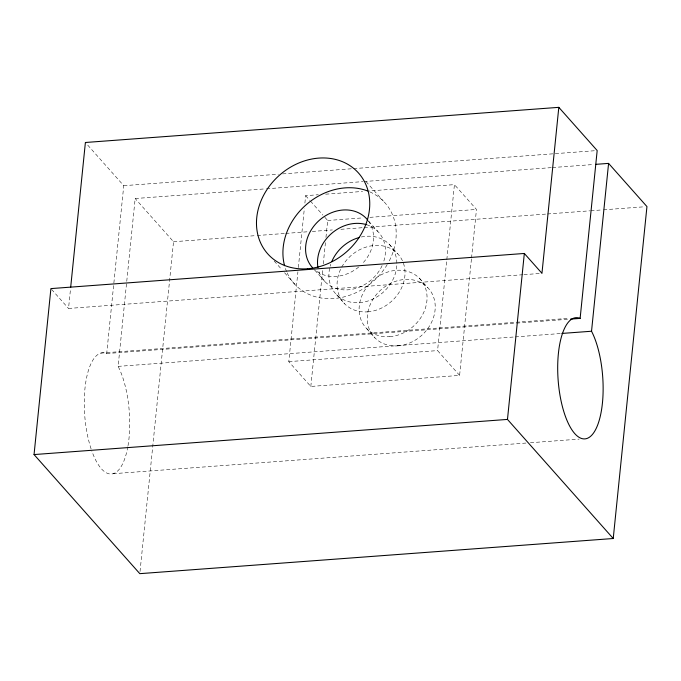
<?xml version="1.0" encoding="UTF-8"?>
<svg xmlns="http://www.w3.org/2000/svg" width="681" height="681" viewBox="0 0 681 681"><rect width="100%" height="100%" fill="white"/><g stroke="black" fill="none" stroke-linecap="round" stroke-linejoin="round"><path stroke-width="0.51" stroke-dasharray="3.4 2.55" d="M522.897 274.724L68.534 308.45L70.577 288.369M91.101 448.898A60.771 22.354 85.8 0 1 85.874 381.573A60.771 22.354 85.8 0 1 106.704 353.533L123.755 185.683L85.389 142.491M128.011 445.732A60.771 22.354 85.8 0 0 118.111 366.378L135.161 198.529L265.437 188.858M140.022 571.538L173.527 241.729L135.161 198.529M471.422 259.12L459.607 375.401L310.817 386.45L288.787 361.637L297.912 271.787M298.346 267.556L304.356 208.36M304.892 203.074L305.641 195.677L318.308 194.732M310.817 386.45L322.632 270.17M323.279 263.828L325.424 242.683M325.961 237.397L327.68 220.482L323.543 215.834M459.607 375.401L437.577 350.596L446.702 260.738M446.813 259.682L454.431 184.628L368.957 190.978M471.533 258.065L476.47 209.442L454.431 184.628M123.755 185.683L278.384 174.208M282.624 173.893L352.528 168.701M353.584 168.624L595.058 150.697M266.492 188.782L362.871 181.623M363.935 181.546L551.397 167.628M552.453 167.552L593.755 164.487M325.697 194.187L362.624 191.446M327.68 220.482L362.505 217.903M369.885 217.35L476.47 209.442M173.527 241.729L256.141 235.6M257.197 235.515L284.735 233.472M285.79 233.396L308.033 231.744M312.273 231.429L332.396 229.94M340.866 229.31L363.109 227.658M364.165 227.573L546.332 214.055M547.396 213.979L589.755 210.829M590.819 210.752L602.464 209.884M603.528 209.808L644.83 206.743M523.953 274.647L541.957 273.311M100.831 353.081L568.958 318.325M106.704 353.533L515.526 323.186M516.581 323.109L569.537 319.176M118.111 366.378L514.223 336.976M515.279 336.899L560.821 333.511M288.787 361.637L437.577 350.596M113.131 473.704L526.183 443.042M530.422 442.735L579.139 439.117M365.986 181.538L383.377 201.125M368.651 221.112L377.776 231.387M389.174 244.224L397.346 253.417M419.377 278.231L427.54 287.425M305.641 195.677L309.778 200.325M310.468 201.099L322.862 215.06M314.665 270.025L325.186 281.874M336.584 294.72L344.756 303.913M366.787 328.719L374.95 337.921M274.162 260.993L281.815 269.608M284.598 272.74L295.724 285.279M51.611 289.399L68.534 308.45M127.832 446.762A60.771 22.354 85.8 0 1 91.816 450.992M366.54 224.679A36.468 30.551 -41.6 0 1 383.599 261.844M382.101 265.616A36.468 30.551 -41.6 0 1 347.736 289.851A36.468 30.551 -41.6 0 1 318.368 269.667M361.313 236.997A36.468 30.551 -41.6 0 1 396.819 265.352A36.468 30.551 -41.6 0 1 357.874 302.747A36.468 30.551 -41.6 0 1 329.91 267.139M330.166 266.169A36.468 30.551 -41.6 0 1 330.762 264.254M368.438 221.002A36.468 30.551 -41.6 0 1 361.832 264.16M358.717 267.012A36.468 30.551 -41.6 0 1 314.716 269.804M369.774 191.846A60.771 50.913 -41.6 0 1 387.736 263.709M387.208 264.603A60.771 50.913 -41.6 0 1 334.277 298.499A60.771 50.913 -41.6 0 1 287.041 272.63M286.624 271.676A60.771 50.913 -41.6 0 1 285.169 267.735M397.874 345.863A36.468 30.551 -41.6 0 0 432.222 293.903A36.468 30.551 -41.6 0 0 373.648 298.252A36.468 30.551 -41.6 0 0 397.874 345.863M367.68 311.855A36.468 30.551 -41.6 0 0 402.02 259.895A36.468 30.551 -41.6 0 0 343.445 264.245A36.468 30.551 -41.6 0 0 367.68 311.855M389.711 336.669A36.468 30.551 -41.6 0 0 424.05 284.709A36.468 30.551 -41.6 0 0 365.484 289.05A36.468 30.551 -41.6 0 0 389.711 336.669"/><path stroke-width="1.02" d="M595.875 164.334L608.584 163.389L646.95 206.581L613.232 538.509L139.809 573.657L34.05 454.567L50.905 288.599L524.327 253.46L541.957 273.311L558.812 107.343L85.389 142.491L70.679 287.305M613.232 538.509L507.473 419.419L524.327 253.46M608.584 163.389L591.534 331.238A60.771 22.354 85.8 0 1 595.228 430.307A60.771 22.354 85.8 0 1 559.135 389.66A60.771 22.354 85.8 0 1 580.127 318.393L597.177 150.544L558.812 107.343M570.601 319.1L580.127 318.393M561.885 333.435L591.534 331.238M34.05 454.567L507.473 419.419M317.942 267.642A36.468 30.551 -41.6 0 1 331.264 233.719A36.468 30.551 -41.6 0 1 366.54 224.679M331.843 261.427A36.468 30.551 -41.6 0 1 359.338 237.473M312.57 267.727A36.468 30.551 -41.6 0 1 319.789 219.903A36.468 30.551 -41.6 0 1 367.825 220.201M284.573 265.701A60.771 50.913 -41.6 0 1 305.48 205.373A60.771 50.913 -41.6 0 1 367.817 191.038M307.497 268.748A60.771 50.913 -41.6 0 0 364.735 182.142A60.771 50.913 -41.6 0 0 267.114 189.395A60.771 50.913 -41.6 0 0 307.497 268.748"/></g></svg>
